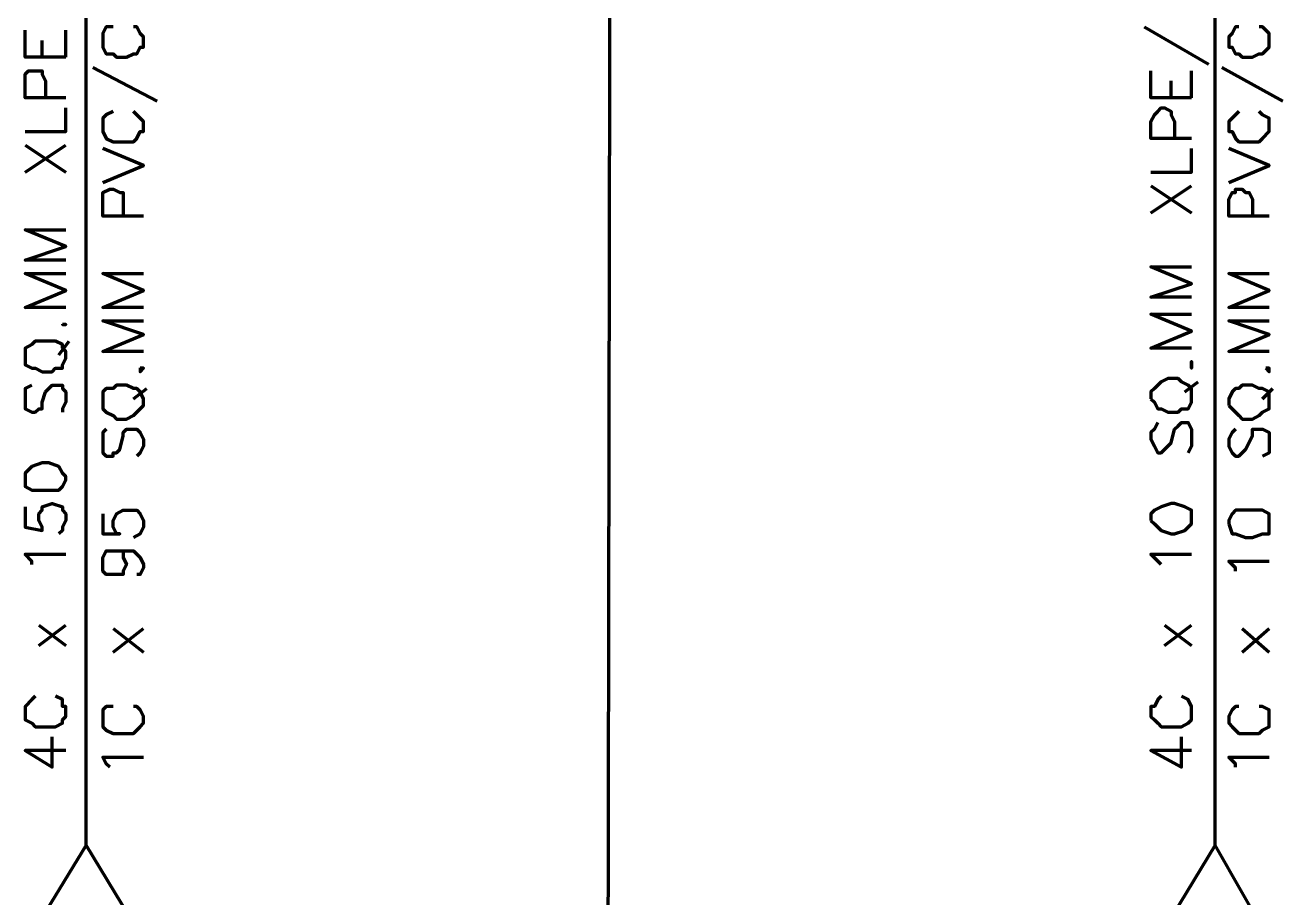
# Model space of a CAD drawing. Header units: inches. Extents: x 16 to 776, y 37 to 575.
# Drawn here: x 114.2 to 176.2, y 310.1 to 353.1 of the extents above; entities that cross this region are included whole.
import ezdxf

# ---------------------------------------------------------------- set-up
doc = ezdxf.new("R2010")
doc.units = ezdxf.units.IN
doc.header["$MEASUREMENT"] = 0
doc.layers.add('P', color=250, linetype='CONTINUOUS', lineweight=100)

msp = doc.modelspace()

# ---------------------------------------------------------------- linework, layer by layer
at = {"layer": 'P', "color": 0, "linetype": 'Continuous'}
for points in [[(117.167, 312.667), (117.167, 382)], [(172.833, 312.667), (172.833, 382)], [(116.167, 351.5), (114.167, 351.5), (114.167, 352.833)], [(116.167, 351.5), (116.167, 352.833)], [(118.5, 353), (118.167, 353), (118, 352.667), (118, 352.5), (118, 352), (118, 352), (118.167, 351.667), (118.5, 351.667), (118.667, 351.5), (119.167, 351.5), (119.5, 351.667), (119.667, 351.667), (119.833, 352), (120, 352), (120, 352.5), (119.833, 352.667), (119.667, 353), (119.5, 353)], [(169.333, 353), (172.5, 351.167)], [(174, 353), (173.833, 353), (173.667, 352.667), (173.5, 352.5), (173.5, 352), (173.667, 352), (173.833, 351.667), (174, 351.667), (174.167, 351.5), (174.667, 351.5), (175, 351.667), (175.167, 351.667), (175.5, 352), (175.5, 352), (175.5, 352.5), (175.5, 352.667), (175.167, 353), (175, 353)], [(115, 351.5), (115, 352.333)], [(117.5, 351), (120.667, 349.333)], [(173.167, 351), (176.167, 349.333)], [(116.167, 349.5), (114.167, 349.5), (114.167, 350.333), (114.167, 350.667), (114.333, 350.833), (114.5, 350.833), (114.833, 350.833), (115, 350.833), (115, 350.667), (115.167, 350.333), (115.167, 349.5)], [(171.667, 349.5), (169.667, 349.5), (169.667, 350.833)], [(170.667, 349.5), (170.667, 350.333)], [(171.667, 349.5), (171.667, 350.833)], [(114.167, 347.833), (116.167, 347.833), (116.167, 349)], [(118.5, 348.833), (118.167, 348.667), (118, 348.5), (118, 348.333), (118, 347.833), (118, 347.833), (118.167, 347.5), (118.5, 347.333), (118.667, 347.333), (119.167, 347.333), (119.5, 347.333), (119.667, 347.5), (119.833, 347.833), (120, 347.833), (120, 348.333), (119.833, 348.5), (119.667, 348.667), (119.5, 348.833)], [(171.667, 347.5), (169.667, 347.5), (169.667, 348.333), (169.833, 348.667), (170, 348.833), (170.167, 349), (170.333, 349), (170.667, 348.833), (170.667, 348.667), (170.833, 348.333), (170.833, 347.5)], [(174, 348.833), (173.833, 348.667), (173.667, 348.5), (173.5, 348.333), (173.5, 347.833), (173.667, 347.833), (173.833, 347.5), (174, 347.333), (174.167, 347.333), (174.667, 347.333), (175, 347.333), (175.167, 347.5), (175.5, 347.833), (175.5, 347.833), (175.5, 348.333), (175.5, 348.5), (175.167, 348.667), (175, 348.833)], [(114.167, 345.833), (116.167, 347.167)], [(114.167, 347.167), (116.167, 345.833)], [(118, 345.333), (120, 346.167), (118, 347)], [(169.667, 345.833), (171.667, 345.833), (171.667, 347)], [(173.5, 345.333), (175.5, 346.167), (173.5, 347)], [(120, 343.667), (118, 343.667), (118, 344.5), (118, 344.833), (118, 344.833), (118.333, 345), (118.5, 345), (118.833, 344.833), (119, 344.833), (119, 344.5), (119, 343.667)], [(169.667, 343.833), (171.667, 345.167)], [(169.667, 345.167), (171.667, 343.833)], [(175.5, 343.667), (173.5, 343.667), (173.5, 344.5), (173.667, 344.833), (173.833, 344.833), (173.833, 345), (174.167, 345), (174.333, 344.833), (174.5, 344.833), (174.667, 344.5), (174.667, 343.667)], [(116.167, 341.5), (114.167, 341.5), (116.167, 342.167), (114.167, 343), (116.167, 343)], [(171.667, 339.667), (169.667, 339.667), (171.667, 340.333), (169.667, 341.167), (171.667, 341.167)], [(116.167, 339.167), (114.167, 339.167), (116.167, 340), (114.167, 340.833), (116.167, 340.833)], [(120, 339.167), (118, 339.167), (120, 340), (118, 340.833), (120, 340.833)], [(175.5, 339.167), (173.5, 339.167), (175.5, 340), (173.5, 340.833), (175.5, 340.833)], [(171.667, 337.167), (169.667, 337.167), (171.667, 338), (169.667, 338.833), (171.667, 338.833)], [(116, 338.333), (116.167, 338.333), (116, 338.333), (116, 338.333)], [(120, 337), (118, 337), (120, 337.833), (118, 338.5), (120, 338.5)], [(175.5, 337), (173.5, 337), (175.5, 337.833), (173.5, 338.5), (175.5, 338.5)], [(114.167, 336.667), (114.167, 336.333), (114.5, 336.167), (114.667, 336.167), (115, 336), (115.5, 336), (115.667, 336.167), (116, 336.167), (116, 336.333), (116.167, 336.667), (116.167, 337), (116, 337.167), (116, 337.333), (115.667, 337.5), (115.5, 337.5), (115, 337.5), (114.667, 337.5), (114.5, 337.333), (114.167, 337.167), (114.167, 337), (114.167, 336.667)], [(115.833, 336.833), (116.333, 337.5)], [(119.833, 336.167), (119.833, 336), (120, 336.167), (119.833, 336.167), (119.833, 336.167)], [(171.667, 336.333), (171.667, 336.167), (171.667, 336.333), (171.667, 336.5), (171.667, 336.333)], [(175.333, 336.167), (175.5, 336), (175.5, 336.167), (175.5, 336.167), (175.333, 336.167)], [(169.667, 334.667), (169.833, 334.5), (170, 334.167), (170.167, 334.167), (170.5, 334), (171, 334), (171.167, 334.167), (171.5, 334.167), (171.667, 334.5), (171.667, 334.667), (171.667, 335), (171.667, 335.167), (171.5, 335.333), (171.167, 335.5), (171, 335.667), (170.5, 335.667), (170.167, 335.5), (170, 335.333), (169.833, 335.167), (169.667, 335), (169.667, 334.667)], [(171.333, 335), (172, 335.5)], [(114.5, 335.333), (114.167, 335.167), (114.167, 335), (114.167, 334.5), (114.167, 334.167), (114.5, 334), (114.667, 334), (114.833, 334.167), (115, 334.167), (115, 334.5), (115.167, 335), (115.333, 335.167), (115.5, 335.333), (115.5, 335.333), (116, 335.333), (116, 335.167), (116.167, 335), (116.167, 334.5), (116, 334.167), (116, 334)], [(118, 334.333), (118, 334.167), (118.167, 334), (118.5, 333.833), (118.667, 333.667), (119.167, 333.667), (119.5, 333.833), (119.667, 334), (119.833, 334.167), (120, 334.333), (120, 334.667), (119.833, 335), (119.667, 335.167), (119.5, 335.167), (119.167, 335.333), (118.667, 335.333), (118.5, 335.167), (118.167, 335.167), (118, 335), (118, 334.667), (118, 334.333)], [(119.5, 334.667), (120.167, 335.167)], [(173.5, 334.333), (173.667, 334.167), (173.833, 334), (174, 333.833), (174.167, 333.667), (174.667, 333.667), (175, 333.833), (175.167, 334), (175.5, 334.167), (175.5, 334.333), (175.5, 334.667), (175.5, 335), (175.167, 335.167), (175, 335.167), (174.667, 335.333), (174.167, 335.333), (174, 335.167), (173.833, 335.167), (173.667, 335), (173.5, 334.667), (173.5, 334.333)], [(175.167, 334.667), (175.667, 335.167)], [(118.167, 333.167), (118, 333), (118, 332.667), (118, 332.333), (118, 332), (118.167, 331.833), (118.5, 331.833), (118.5, 332), (118.667, 332), (118.833, 332.167), (119, 332.833), (119, 333), (119.167, 333.167), (119.333, 333.167), (119.667, 333.167), (119.833, 333), (120, 332.667), (120, 332.333), (119.833, 332), (119.667, 331.833)], [(170, 333.5), (169.833, 333.167), (169.667, 333), (169.667, 332.667), (169.833, 332.333), (170, 332), (170.167, 332), (170.333, 332.167), (170.5, 332.333), (170.667, 332.5), (170.833, 333.167), (170.833, 333.167), (171, 333.333), (171.167, 333.5), (171.5, 333.5), (171.667, 333.167), (171.667, 333), (171.667, 332.667), (171.667, 332.333), (171.5, 332)], [(173.833, 333.167), (173.667, 333), (173.5, 332.667), (173.5, 332.333), (173.667, 332), (173.833, 331.833), (174, 331.833), (174.167, 332), (174.167, 332), (174.333, 332.167), (174.667, 332.833), (174.667, 333), (174.667, 333.167), (175, 333.167), (175.167, 333.167), (175.5, 333), (175.5, 332.667), (175.5, 332.333), (175.5, 332), (175.167, 331.833)], [(114.167, 330.667), (114.167, 330.333), (114.5, 330.167), (115, 330.167), (115.333, 330.167), (115.833, 330.167), (116, 330.333), (116.167, 330.667), (116.167, 330.833), (116, 331), (115.833, 331.333), (115.333, 331.5), (115, 331.5), (114.5, 331.333), (114.167, 331), (114.167, 330.833), (114.167, 330.667)], [(114.167, 329.333), (114.167, 328.333), (115, 328.167), (115, 328.333), (114.833, 328.667), (114.833, 329), (115, 329.167), (115, 329.333), (115.5, 329.5), (115.5, 329.5), (116, 329.333), (116, 329.167), (116.167, 329), (116.167, 328.667), (116, 328.333), (116, 328.167), (115.833, 328)], [(169.667, 328.667), (169.833, 328.5), (170.167, 328.167), (170.667, 328), (170.833, 328), (171.333, 328.167), (171.667, 328.5), (171.667, 328.667), (171.667, 329), (171.667, 329.167), (171.333, 329.333), (170.833, 329.5), (170.667, 329.5), (170.167, 329.333), (169.833, 329.167), (169.667, 329), (169.667, 328.667)], [(118, 329), (118, 328), (118.833, 328), (118.667, 328), (118.5, 328.333), (118.5, 328.667), (118.667, 329), (119, 329.167), (119.167, 329.167), (119.333, 329.167), (119.667, 329.167), (119.833, 329), (120, 328.667), (120, 328.333), (119.833, 328), (119.833, 328), (119.5, 327.833)], [(173.5, 328.5), (173.667, 328), (173.833, 328), (174.333, 327.833), (174.667, 327.833), (175.167, 328), (175.5, 328), (175.5, 328.5), (175.5, 328.667), (175.5, 329), (175.167, 329.167), (174.667, 329.167), (174.333, 329.167), (173.833, 329.167), (173.667, 329), (173.5, 328.667), (173.5, 328.5)], [(114.5, 326.5), (114.5, 326.667), (114.167, 327), (116.167, 327)], [(118.5, 327.167), (119, 327.167), (119, 326.833), (119.167, 326.5), (119, 326.167), (119, 326), (118.5, 326), (118.5, 326), (118.167, 326), (118, 326.167), (118, 326.5), (118, 326.833), (118.167, 327.167), (118.5, 327.167), (119, 327.167), (119.5, 327.167), (119.833, 326.833), (120, 326.5), (120, 326.333), (119.833, 326), (119.667, 326)], [(170.167, 326.5), (170, 326.667), (169.667, 327), (171.667, 327)], [(173.833, 326.167), (173.833, 326.333), (173.5, 326.667), (175.5, 326.667)], [(114.833, 322.5), (116.167, 323.5)], [(114.833, 323.5), (116.167, 322.5)], [(118.5, 322.167), (120, 323.333)], [(118.5, 323.333), (120, 322.167)], [(170.333, 322.5), (171.667, 323.5)], [(170.333, 323.5), (171.667, 322.5)], [(174.167, 322.167), (175.5, 323.333)], [(174.167, 323.333), (175.5, 322.167)], [(114.667, 320), (114.5, 319.833), (114.167, 319.5), (114.167, 319.5), (114.167, 319), (114.167, 318.833), (114.5, 318.667), (114.667, 318.5), (115, 318.5), (115.5, 318.5), (115.667, 318.5), (116, 318.667), (116, 318.833), (116.167, 319), (116.167, 319.5), (116, 319.5), (116, 319.833), (115.667, 320)], [(170.167, 320), (170, 319.833), (169.833, 319.5), (169.667, 319.5), (169.667, 319), (169.833, 318.833), (170, 318.667), (170.167, 318.5), (170.5, 318.5), (171, 318.5), (171.167, 318.5), (171.5, 318.667), (171.667, 318.833), (171.667, 319), (171.667, 319.5), (171.667, 319.5), (171.5, 319.833), (171.167, 320)], [(118.5, 319.5), (118.167, 319.5), (118, 319.333), (118, 319), (118, 318.667), (118, 318.5), (118.167, 318.333), (118.5, 318.167), (118.667, 318.167), (119.167, 318.167), (119.5, 318.167), (119.667, 318.333), (119.833, 318.5), (120, 318.667), (120, 319), (119.833, 319.333), (119.667, 319.5), (119.5, 319.5)], [(174, 319.5), (173.833, 319.5), (173.667, 319.333), (173.5, 319), (173.5, 318.667), (173.667, 318.5), (173.833, 318.333), (174, 318.167), (174.167, 318.167), (174.667, 318.167), (175, 318.167), (175.167, 318.333), (175.5, 318.5), (175.5, 318.667), (175.5, 319), (175.5, 319.333), (175.167, 319.5), (175, 319.5)], [(116.167, 317.333), (114.167, 317.333), (115.5, 316.5), (115.5, 318)], [(171.667, 317.333), (169.667, 317.333), (171.167, 316.5), (171.167, 318)], [(118.333, 316.5), (118.167, 316.667), (118, 317), (120, 317)], [(173.833, 316.5), (173.833, 316.667), (173.5, 317), (175.5, 317)], [(117.167, 312.667), (114.333, 308), (120, 308), (117.167, 312.667)], [(172.833, 312.667), (170, 308), (175.5, 308), (172.833, 312.667)]]:
    msp.add_lwpolyline(points, dxfattribs=at)
at = {"layer": 'P', "color": 1, "linetype": 'Continuous'}
msp.add_lwpolyline([(143, 369.5), (142.833, 269)], dxfattribs=at)

doc.saveas('drawing.dxf')
